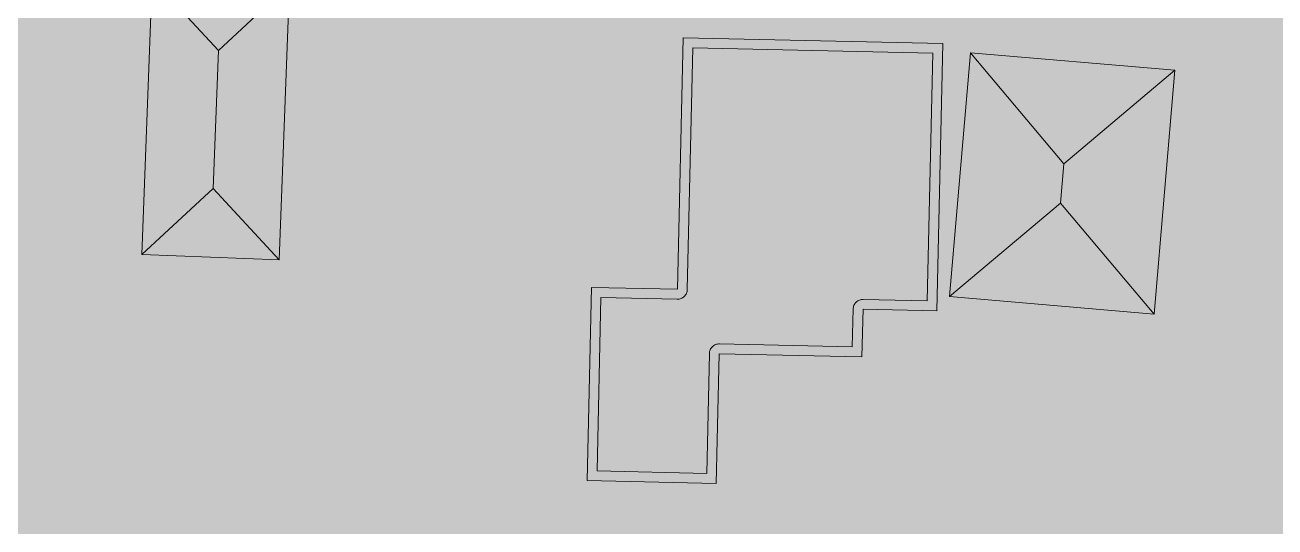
# Model space of a CAD drawing. Header units: metres. Extents: x 305909 to 307171, y 9156037 to 9156671.
# Drawn here: x 306234.6 to 306291.5, y 9156498.1 to 9156520.9 of the extents above; entities that cross this region are included whole.
import ezdxf

# ---------------------------------------------------------------- set-up
doc = ezdxf.new("R2010")
doc.units = ezdxf.units.M
for name, color, linetype, lineweight, true_color in [('B-BANGUNAN_PERMUKIMAN', 7, 'Continuous', 13, 0xf0cd8c), ('B-BAYANGAN', 7, 'Continuous', 0, 0x76786c), ('T-BANGUNAN_KLASTER_INTI', 7, 'Continuous', 13, 0xe88c3c), ('Z-R-UT', 7, 'Continuous', 0, 0xffd699)]:
    doc.layers.add(name, color=color, linetype=linetype, lineweight=lineweight, true_color=true_color)

msp = doc.modelspace()

# ---------------------------------------------------------------- hatches: boundary and pattern name
at = {"layer": 'B-BANGUNAN_PERMUKIMAN', "true_color": 0xe6865b}
h = msp.add_hatch(color=23, dxfattribs=at)
h.dxf.hatch_style = 1
h.paths.add_polyline_path([(306243.374, 9156519.773), (306243.136, 9156513.49), (306239.888, 9156510.48), (306240.364, 9156523.021), (306243.374, 9156519.773)])
at = {"layer": 'B-BANGUNAN_PERMUKIMAN', "true_color": 0xe4855a}
h = msp.add_hatch(color=23, dxfattribs=at)
h.dxf.hatch_style = 1
h.paths.add_polyline_path([(306243.374, 9156519.773), (306240.364, 9156523.021), (306246.622, 9156522.784), (306243.374, 9156519.773)])
at = {"layer": 'B-BANGUNAN_PERMUKIMAN', "true_color": 0xb56948}
h = msp.add_hatch(color=35, dxfattribs=at)
h.dxf.hatch_style = 1
h.paths.add_polyline_path([(306243.136, 9156513.49), (306243.374, 9156519.773), (306246.622, 9156522.784), (306246.622, 9156522.784), (306246.146, 9156510.242), (306243.136, 9156513.49)])
at = {"layer": 'B-BANGUNAN_PERMUKIMAN', "true_color": 0xce7852}
h = msp.add_hatch(color=23, dxfattribs=at)
h.dxf.hatch_style = 1
h.paths.add_polyline_path([(306276.403, 9156520.091), (306276.131, 9156507.911), (306272.766, 9156507.987), (306272.718, 9156505.812), (306266.209, 9156505.957), (306266.077, 9156500.05), (306260.184, 9156500.182), (306260.381, 9156508.983), (306264.307, 9156508.896), (306264.563, 9156520.355), (306276.403, 9156520.091)])
at = {"layer": 'B-BANGUNAN_PERMUKIMAN', "true_color": 0xe7865c}
h = msp.add_hatch(color=23, dxfattribs=at)
h.dxf.hatch_style = 1
h.paths.add_polyline_path([(306281.927, 9156514.61), (306281.774, 9156512.822), (306276.712, 9156508.559), (306276.712, 9156508.559), (306277.664, 9156519.672), (306281.927, 9156514.61)])
at = {"layer": 'B-BANGUNAN_PERMUKIMAN', "true_color": 0xe3845a}
h = msp.add_hatch(color=23, dxfattribs=at)
h.dxf.hatch_style = 1
h.paths.add_polyline_path([(306286.989, 9156518.873), (306281.927, 9156514.61), (306277.664, 9156519.672), (306277.664, 9156519.672), (306286.989, 9156518.873)])
at = {"layer": 'B-BANGUNAN_PERMUKIMAN', "true_color": 0xb46947}
h = msp.add_hatch(color=35, dxfattribs=at)
h.dxf.hatch_style = 1
h.paths.add_polyline_path([(306286.037, 9156507.76), (306281.774, 9156512.822), (306281.927, 9156514.61), (306286.989, 9156518.873), (306286.037, 9156507.76)])
at = {"layer": 'B-BANGUNAN_PERMUKIMAN', "true_color": 0xb76a49}
h = msp.add_hatch(color=35, dxfattribs=at)
h.dxf.hatch_style = 1
h.paths.add_polyline_path([(306239.888, 9156510.48), (306239.888, 9156510.48), (306243.136, 9156513.49), (306246.146, 9156510.242), (306239.888, 9156510.48)])
at = {"layer": 'B-BANGUNAN_PERMUKIMAN', "true_color": 0xb86b49}
h = msp.add_hatch(color=35, dxfattribs=at)
h.dxf.hatch_style = 1
h.paths.add_polyline_path([(306281.774, 9156512.822), (306286.037, 9156507.76), (306276.712, 9156508.559), (306281.774, 9156512.822)])
at = {"layer": 'B-BAYANGAN', "true_color": 0x76786c}
h = msp.add_hatch(color=8, dxfattribs=at)
h.dxf.hatch_style = 1
h.paths.add_polyline_path([(306247.372, 9156522.034), (306246.896, 9156509.492), (306240.638, 9156509.73), (306241.114, 9156522.271), (306247.372, 9156522.034)])
h = msp.add_hatch(color=8, dxfattribs=at)
h.dxf.hatch_style = 1
h.paths.add_polyline_path([(306247.372, 9156522.034), (306246.896, 9156509.492), (306240.638, 9156509.73), (306241.114, 9156522.271), (306247.372, 9156522.034)])
h = msp.add_hatch(color=8, dxfattribs=at)
h.dxf.hatch_style = 1
h.paths.add_polyline_path([(306277.153, 9156519.341), (306276.881, 9156507.161), (306273.516, 9156507.237), (306273.468, 9156505.062), (306266.959, 9156505.207), (306266.827, 9156499.3), (306260.934, 9156499.432), (306261.131, 9156508.233), (306265.057, 9156508.146), (306265.313, 9156519.605), (306277.153, 9156519.341)])
h = msp.add_hatch(color=8, dxfattribs=at)
h.dxf.hatch_style = 1
h.paths.add_polyline_path([(306277.153, 9156519.341), (306276.881, 9156507.161), (306273.516, 9156507.237), (306273.468, 9156505.062), (306266.959, 9156505.207), (306266.827, 9156499.3), (306260.934, 9156499.432), (306261.131, 9156508.233), (306265.057, 9156508.146), (306265.313, 9156519.605), (306277.153, 9156519.341)])
h = msp.add_hatch(color=8, dxfattribs=at)
h.dxf.hatch_style = 1
h.paths.add_polyline_path([(306287.739, 9156518.123), (306286.787, 9156507.01), (306277.462, 9156507.809), (306278.414, 9156518.922), (306287.739, 9156518.123)])
h = msp.add_hatch(color=8, dxfattribs=at)
h.dxf.hatch_style = 1
h.paths.add_polyline_path([(306287.739, 9156518.123), (306286.787, 9156507.01), (306277.462, 9156507.809), (306278.414, 9156518.922), (306287.739, 9156518.123)])
at = {"layer": 'T-BANGUNAN_KLASTER_INTI', "true_color": 0xff932c}
h = msp.add_hatch(color=30, dxfattribs=at)
h.dxf.hatch_style = 1
h.paths.add_polyline_path([(306243.374, 9156519.773), (306243.136, 9156513.49), (306239.888, 9156510.48), (306240.364, 9156523.021), (306243.374, 9156519.773)])
at = {"layer": 'T-BANGUNAN_KLASTER_INTI', "true_color": 0xff922c}
h = msp.add_hatch(color=30, dxfattribs=at)
h.dxf.hatch_style = 1
h.paths.add_polyline_path([(306243.374, 9156519.773), (306240.364, 9156523.021), (306246.622, 9156522.784), (306243.374, 9156519.773)])
at = {"layer": 'T-BANGUNAN_KLASTER_INTI', "true_color": 0xcc7423}
h = msp.add_hatch(color=32, dxfattribs=at)
h.dxf.hatch_style = 1
h.paths.add_polyline_path([(306243.136, 9156513.49), (306243.374, 9156519.773), (306246.622, 9156522.784), (306246.622, 9156522.784), (306246.146, 9156510.242), (306243.136, 9156513.49)])
at = {"layer": 'T-BANGUNAN_KLASTER_INTI', "true_color": 0xe88428}
h = msp.add_hatch(color=30, dxfattribs=at)
h.dxf.hatch_style = 1
h.paths.add_polyline_path([(306276.403, 9156520.091), (306276.131, 9156507.911), (306272.766, 9156507.987), (306272.718, 9156505.812), (306266.209, 9156505.957), (306266.077, 9156500.05), (306260.184, 9156500.182), (306260.381, 9156508.983), (306264.307, 9156508.896), (306264.563, 9156520.355), (306276.403, 9156520.091)])
at = {"layer": 'T-BANGUNAN_KLASTER_INTI', "true_color": 0xff942c}
h = msp.add_hatch(color=30, dxfattribs=at)
h.dxf.hatch_style = 1
h.paths.add_polyline_path([(306281.927, 9156514.61), (306281.774, 9156512.822), (306276.712, 9156508.559), (306276.712, 9156508.559), (306277.664, 9156519.672), (306281.927, 9156514.61)])
at = {"layer": 'T-BANGUNAN_KLASTER_INTI', "true_color": 0xff912c}
h = msp.add_hatch(color=30, dxfattribs=at)
h.dxf.hatch_style = 1
h.paths.add_polyline_path([(306286.989, 9156518.873), (306281.927, 9156514.61), (306277.664, 9156519.672), (306277.664, 9156519.672), (306286.989, 9156518.873)])
at = {"layer": 'T-BANGUNAN_KLASTER_INTI', "true_color": 0xcb7323}
h = msp.add_hatch(color=32, dxfattribs=at)
h.dxf.hatch_style = 1
h.paths.add_polyline_path([(306286.037, 9156507.76), (306281.774, 9156512.822), (306281.927, 9156514.61), (306286.989, 9156518.873), (306286.037, 9156507.76)])
at = {"layer": 'T-BANGUNAN_KLASTER_INTI', "true_color": 0xce7523}
h = msp.add_hatch(color=32, dxfattribs=at)
h.dxf.hatch_style = 1
h.paths.add_polyline_path([(306239.888, 9156510.48), (306239.888, 9156510.48), (306243.136, 9156513.49), (306246.146, 9156510.242), (306239.888, 9156510.48)])
at = {"layer": 'T-BANGUNAN_KLASTER_INTI', "true_color": 0xd07623}
h = msp.add_hatch(color=32, dxfattribs=at)
h.dxf.hatch_style = 1
h.paths.add_polyline_path([(306281.774, 9156512.822), (306286.037, 9156507.76), (306276.712, 9156508.559), (306281.774, 9156512.822)])
at = {"layer": 'Z-R-UT', "true_color": 0xf6dcac}
h = msp.add_hatch(color=41, dxfattribs=at)
h.dxf.hatch_style = 1
h.paths.add_polyline_path([(306039.052, 9156573.455), (306119.178, 9156567.786), (306119.178, 9156567.786), (306160.523, 9156563.133), (306160.523, 9156563.133), (306186.122, 9156560.815), (306186.122, 9156560.815), (306215.657, 9156559.53), (306215.657, 9156559.53), (306305.003, 9156549.608), (306305.003, 9156549.608), (306385.74, 9156542.791), (306385.74, 9156542.791), (306385.919, 9156542.76), (306385.919, 9156484.648), (306380.976, 9156485.584), (306380.785, 9156485.629), (306380.6, 9156485.694), (306380.422, 9156485.776), (306380.252, 9156485.875), (306380.094, 9156485.991), (306379.947, 9156486.121), (306379.814, 9156486.265), (306379.696, 9156486.422), (306379.593, 9156486.589), (306379.507, 9156486.766), (306379.44, 9156486.95), (306379.39, 9156487.14), (306379.36, 9156487.334), (306379.348, 9156487.53), (306379.356, 9156487.726), (306379.383, 9156487.92), (306380.198, 9156492.227), (306378.765, 9156491.868), (306378.718, 9156491.851), (306374.515, 9156469.469), (306385.919, 9156466.63), (306385.919, 9156380), (306360, 9156380), (306360, 9156380), (306360, 9156380), (306360, 9156400.449), (306360, 9156400.449), (306360, 9156400.45), (306369.785, 9156457.829), (306369.785, 9156457.83), (306369.785, 9156457.831), (306369.785, 9156457.832), (306369.785, 9156457.833), (306369.785, 9156457.834), (306369.784, 9156457.835), (306369.784, 9156457.836), (306369.783, 9156457.837), (306369.783, 9156457.838), (306369.782, 9156457.838), (306369.781, 9156457.839), (306369.78, 9156457.84), (306369.78, 9156457.84), (306369.779, 9156457.84), (306369.778, 9156457.841), (306369.777, 9156457.841), (306341.904, 9156461.433), (306341.903, 9156461.433), (306341.903, 9156461.433), (306342.144, 9156465.284), (306342.144, 9156465.285), (306342.144, 9156465.286), (306342.144, 9156465.287), (306342.143, 9156465.288), (306342.143, 9156465.288), (306342.143, 9156465.289), (306342.142, 9156465.29), (306342.142, 9156465.291), (306342.141, 9156465.292), (306342.14, 9156465.292), (306342.139, 9156465.293), (306342.138, 9156465.293), (306342.138, 9156465.294), (306342.137, 9156465.294), (306342.136, 9156465.294), (306264.747, 9156477.801), (306264.746, 9156477.802), (306264.745, 9156477.802), (306222.528, 9156475.456), (306222.528, 9156475.456), (306150.602, 9156473.893), (306150.602, 9156473.893), (306060.207, 9156485.254), (306060.206, 9156485.254), (306060.206, 9156485.254), (306051.451, 9156523.214), (306051.45, 9156523.215), (306033.081, 9156573.806), (306033.081, 9156573.806), (306033.081, 9156573.806), (306039.052, 9156573.455), (306039.052, 9156573.455)])

# ---------------------------------------------------------------- linework, layer by layer
at = {"layer": 'B-BANGUNAN_PERMUKIMAN', "color": 17, "lineweight": 9, "true_color": 0x71422d}
for p, q in [((306240.364, 9156523.021), (306243.374, 9156519.773)), ((306246.622, 9156522.784), (306243.374, 9156519.773)), ((306243.374, 9156519.773), (306243.136, 9156513.49)), ((306277.664, 9156519.672), (306281.927, 9156514.61)), ((306286.989, 9156518.873), (306281.927, 9156514.61)), ((306281.774, 9156512.822), (306281.927, 9156514.61)), ((306239.888, 9156510.48), (306243.136, 9156513.49)), ((306246.146, 9156510.242), (306243.136, 9156513.49)), ((306276.712, 9156508.559), (306281.774, 9156512.822)), ((306286.037, 9156507.76), (306281.774, 9156512.822))]:
    msp.add_line(p, q, dxfattribs=at)
at = {"layer": 'B-BANGUNAN_PERMUKIMAN', "color": 17, "lineweight": 13, "true_color": 0x71422d}
for points in [[(306246.622, 9156522.784), (306246.146, 9156510.242), (306239.888, 9156510.48), (306240.364, 9156523.021), (306246.622, 9156522.784)], [(306276.403, 9156520.091), (306276.131, 9156507.911), (306272.766, 9156507.987), (306272.718, 9156505.812), (306266.209, 9156505.957), (306266.077, 9156500.05), (306260.184, 9156500.182), (306260.381, 9156508.983), (306264.307, 9156508.896), (306264.563, 9156520.355), (306276.403, 9156520.091)], [(306286.989, 9156518.873), (306286.037, 9156507.76), (306276.712, 9156508.559), (306277.664, 9156519.672), (306286.989, 9156518.873)]]:
    msp.add_lwpolyline(points, close=True, dxfattribs=at)
at = {"layer": 'B-BANGUNAN_PERMUKIMAN', "color": 11, "lineweight": 9, "true_color": 0xf38d60}
msp.add_lwpolyline([(306275.943, 9156519.651), (306275.691, 9156508.371), (306272.776, 9156508.436), (306272.732, 9156508.435), (306272.688, 9156508.43), (306272.645, 9156508.42), (306272.603, 9156508.406), (306272.563, 9156508.388), (306272.525, 9156508.366), (306272.489, 9156508.341), (306272.455, 9156508.312), (306272.425, 9156508.28), (306272.398, 9156508.245), (306272.374, 9156508.208), (306272.355, 9156508.168), (306272.339, 9156508.127), (306272.327, 9156508.084), (306272.32, 9156508.041), (306272.316, 9156507.997), (306272.278, 9156506.272), (306266.219, 9156506.407), (306266.175, 9156506.406), (306266.131, 9156506.401), (306266.088, 9156506.391), (306266.047, 9156506.377), (306266.006, 9156506.359), (306265.968, 9156506.337), (306265.932, 9156506.311), (306265.898, 9156506.283), (306265.868, 9156506.25), (306265.841, 9156506.216), (306265.817, 9156506.178), (306265.798, 9156506.139), (306265.782, 9156506.098), (306265.77, 9156506.055), (306265.763, 9156506.011), (306265.76, 9156505.967), (306265.638, 9156500.51), (306260.644, 9156500.622), (306260.82, 9156508.523), (306264.297, 9156508.446), (306264.341, 9156508.447), (306264.385, 9156508.452), (306264.428, 9156508.462), (306264.469, 9156508.476), (306264.51, 9156508.494), (306264.548, 9156508.516), (306264.584, 9156508.541), (306264.618, 9156508.57), (306264.648, 9156508.602), (306264.675, 9156508.637), (306264.699, 9156508.675), (306264.718, 9156508.714), (306264.734, 9156508.755), (306264.746, 9156508.798), (306264.753, 9156508.841), (306264.756, 9156508.885), (306265.003, 9156519.896), (306275.943, 9156519.651)], close=True, dxfattribs=at)
at = {"layer": 'T-BANGUNAN_KLASTER_INTI', "color": 36, "lineweight": 9, "true_color": 0x7f4816}
for p, q in [((306240.364, 9156523.021), (306243.374, 9156519.773)), ((306246.622, 9156522.784), (306243.374, 9156519.773)), ((306243.374, 9156519.773), (306243.136, 9156513.49)), ((306277.664, 9156519.672), (306281.927, 9156514.61)), ((306286.989, 9156518.873), (306281.927, 9156514.61)), ((306281.774, 9156512.822), (306281.927, 9156514.61)), ((306239.888, 9156510.48), (306243.136, 9156513.49)), ((306246.146, 9156510.242), (306243.136, 9156513.49)), ((306276.712, 9156508.559), (306281.774, 9156512.822)), ((306286.037, 9156507.76), (306281.774, 9156512.822))]:
    msp.add_line(p, q, dxfattribs=at)
at = {"layer": 'T-BANGUNAN_KLASTER_INTI', "color": 36, "lineweight": 13, "true_color": 0x7f4816}
for points in [[(306246.622, 9156522.784), (306246.146, 9156510.242), (306239.888, 9156510.48), (306240.364, 9156523.021), (306246.622, 9156522.784)], [(306276.403, 9156520.091), (306276.131, 9156507.911), (306272.766, 9156507.987), (306272.718, 9156505.812), (306266.209, 9156505.957), (306266.077, 9156500.05), (306260.184, 9156500.182), (306260.381, 9156508.983), (306264.307, 9156508.896), (306264.563, 9156520.355), (306276.403, 9156520.091)], [(306286.989, 9156518.873), (306286.037, 9156507.76), (306276.712, 9156508.559), (306277.664, 9156519.672), (306286.989, 9156518.873)]]:
    msp.add_lwpolyline(points, close=True, dxfattribs=at)
at = {"layer": 'T-BANGUNAN_KLASTER_INTI', "color": 30, "lineweight": 9, "true_color": 0xff9b2f}
msp.add_lwpolyline([(306275.943, 9156519.651), (306275.691, 9156508.371), (306272.776, 9156508.436), (306272.732, 9156508.435), (306272.688, 9156508.43), (306272.645, 9156508.42), (306272.603, 9156508.406), (306272.563, 9156508.388), (306272.525, 9156508.366), (306272.489, 9156508.341), (306272.455, 9156508.312), (306272.425, 9156508.28), (306272.398, 9156508.245), (306272.374, 9156508.208), (306272.355, 9156508.168), (306272.339, 9156508.127), (306272.327, 9156508.084), (306272.32, 9156508.041), (306272.316, 9156507.997), (306272.278, 9156506.272), (306266.219, 9156506.407), (306266.175, 9156506.406), (306266.131, 9156506.401), (306266.088, 9156506.391), (306266.047, 9156506.377), (306266.006, 9156506.359), (306265.968, 9156506.337), (306265.932, 9156506.311), (306265.898, 9156506.283), (306265.868, 9156506.25), (306265.841, 9156506.216), (306265.817, 9156506.178), (306265.798, 9156506.139), (306265.782, 9156506.098), (306265.77, 9156506.055), (306265.763, 9156506.011), (306265.76, 9156505.967), (306265.638, 9156500.51), (306260.644, 9156500.622), (306260.82, 9156508.523), (306264.297, 9156508.446), (306264.341, 9156508.447), (306264.385, 9156508.452), (306264.428, 9156508.462), (306264.469, 9156508.476), (306264.51, 9156508.494), (306264.548, 9156508.516), (306264.584, 9156508.541), (306264.618, 9156508.57), (306264.648, 9156508.602), (306264.675, 9156508.637), (306264.699, 9156508.675), (306264.718, 9156508.714), (306264.734, 9156508.755), (306264.746, 9156508.798), (306264.753, 9156508.841), (306264.756, 9156508.885), (306265.003, 9156519.896), (306275.943, 9156519.651)], close=True, dxfattribs=at)

doc.saveas('drawing.dxf')
